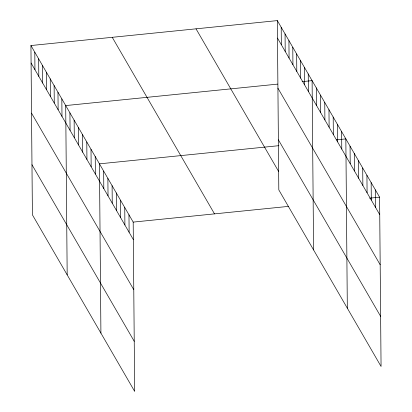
<?xml version="1.0" encoding="UTF-8"?>
<svg xmlns="http://www.w3.org/2000/svg" width="412" height="412" viewBox="0 0 412 412"><rect width="100%" height="100%" fill="white"/><g stroke="black" fill="none" stroke-linecap="round" stroke-linejoin="round"><path stroke-width="0.62" d="M30.936 45.541L133.189 222.104L134.667 391.4L32.409 214.837L30.936 45.541L277.333 20.6L379.591 197.163L381.064 366.459L278.811 189.896L277.333 20.6M277.698 84.115L65.699 105.575L67.177 274.871M302.094 81.643L312.1 80.628L313.578 249.924M278.919 145.673L99.447 163.842L100.919 333.133M336.465 139.848L345.843 138.895L347.321 308.191M133.189 222.104L288.349 206.397M369.579 198.172L379.591 197.163M277.487 38.089L379.74 214.652M277.925 88.189L380.178 264.746M278.373 139.802L380.631 316.359M196.024 28.83L278.692 171.577M112.244 37.312L214.503 213.874M31.085 63.036L133.339 239.599M31.523 113.13L133.776 289.693M31.976 164.743L134.23 341.306M375.373 189.881L375.523 207.37M371.15 182.593L371.305 200.088M366.932 175.311L367.087 192.806M362.714 168.029L362.869 185.518M358.497 160.747L358.651 178.236M354.279 153.465L354.433 170.954M350.061 146.178L350.215 163.672M341.625 131.613L341.78 149.103M337.407 124.331L337.562 141.821M333.19 117.044L333.344 134.539M328.972 109.762L329.126 127.257M324.754 102.48L324.908 119.974M320.536 95.198L320.691 112.687M316.318 87.916L316.473 105.405M308.238 73.959L308.392 91.454M304.375 67.29L304.53 84.784M300.513 60.621L300.667 78.11M296.65 53.951L296.8 71.441M292.788 47.282L292.937 64.772M288.925 40.608L289.075 58.102M285.063 33.939L285.212 51.433M281.195 27.269L281.35 44.764M128.971 214.822L129.121 232.311M124.754 207.54L124.903 225.029M120.536 200.258L120.685 217.747M116.318 192.97L116.467 210.465M112.1 185.688L112.249 203.183M107.882 178.406L108.032 195.896M103.664 171.124L103.814 188.614M95.229 156.555L95.378 174.049M91.006 149.273L91.16 166.767M86.788 141.991L86.942 159.48M82.57 134.709L82.724 152.198M78.352 127.426L78.507 144.916M74.134 120.139L74.289 137.634M69.916 112.857L70.071 130.352M61.836 98.906L61.991 116.395M57.974 92.236L58.128 109.726M54.111 85.562L54.266 103.057M50.249 78.893L50.403 96.387M46.386 72.224L46.541 89.718M42.524 65.554L42.673 83.044M38.661 58.885L38.81 76.375M34.799 52.216L34.948 69.705"/></g></svg>
